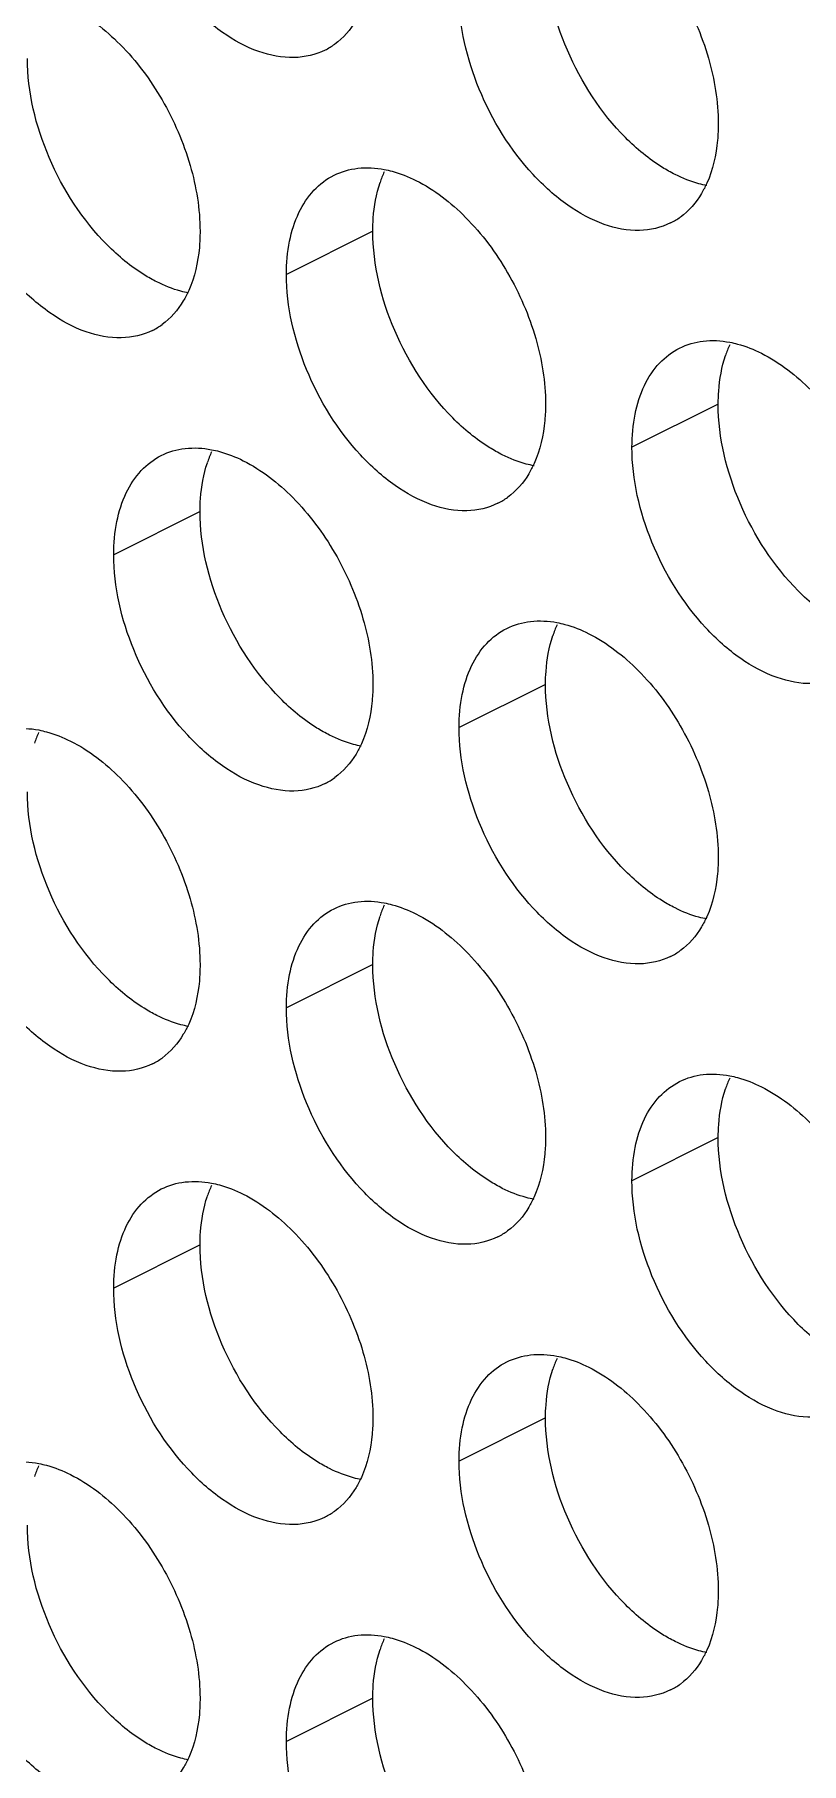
# Model space of a CAD drawing. Header units: millimetres. Extents: x 0 to 2524, y 0 to 1785.
# Drawn here: x 1825 to 1830.02, y 870.06 to 881.37 of the extents above; entities that cross this region are included whole.
import ezdxf

# ---------------------------------------------------------------- set-up
doc = ezdxf.new("R2010")
doc.units = ezdxf.units.MM
doc.header["$LTSCALE"] = 0.1
doc.layers.add('标注', color=251, linetype='Continuous', lineweight=9)

msp = doc.modelspace()

# ---------------------------------------------------------------- linework, layer by layer
at = {"layer": '标注'}
for p, q in [((1827.216, 880.083), (1826.65, 879.8)), ((1829.478, 878.952), (1828.913, 878.669)), ((1826.084, 878.249), (1825.519, 877.966)), ((1828.347, 877.117), (1827.781, 876.834)), ((1827.216, 875.283), (1826.65, 875)), ((1829.478, 874.152), (1828.913, 873.869)), ((1826.084, 873.449), (1825.519, 873.166)), ((1828.347, 872.317), (1827.781, 872.034)), ((1827.216, 870.483), (1826.65, 870.2))]:
    msp.add_line(p, q, dxfattribs=at)
for centre, radius, start, end in [((1826.701, 881.674), 0.453, 296.5256, 305.9034), ((1827.96, 880.172), 0.734, 155.8796, 161.7803), ((1828.964, 880.542), 0.453, 296.5256, 305.9034), ((1825.57, 879.839), 0.453, 296.5256, 305.9034), ((1830.223, 879.04), 0.734, 155.8796, 161.7803), ((1826.829, 878.338), 0.734, 155.8796, 161.7803), ((1827.833, 878.708), 0.453, 296.5256, 305.9034), ((1829.092, 877.206), 0.734, 155.8796, 161.7803), ((1825.697, 876.503), 0.734, 155.8796, 161.7803), ((1826.701, 876.874), 0.453, 296.5256, 305.9034), ((1827.96, 875.372), 0.734, 155.8796, 161.7803), ((1828.964, 875.742), 0.453, 296.5256, 305.9034), ((1825.57, 875.039), 0.453, 296.5256, 305.9034), ((1830.223, 874.24), 0.734, 155.8796, 161.7803), ((1826.829, 873.538), 0.734, 155.8796, 161.7803), ((1827.833, 873.908), 0.453, 296.5256, 305.9034), ((1829.092, 872.406), 0.734, 155.8796, 161.7803), ((1825.697, 871.703), 0.734, 155.8796, 161.7803), ((1826.701, 872.074), 0.453, 296.5256, 305.9034), ((1827.96, 870.572), 0.734, 155.8796, 161.7803), ((1828.964, 870.942), 0.453, 296.5256, 305.9034)]:
    msp.add_arc(centre, radius, start, end, dxfattribs=at)
for points, knots in [([(1826.904, 881.268), (1826.841, 881.237), (1826.691, 881.203), (1826.453, 881.251), (1826.215, 881.381), (1825.907, 881.659), (1825.621, 882.122), (1825.519, 882.554), (1825.519, 882.766)], [0, 0, 0, 0, 0.090718, 0.191742, 0.308104, 0.439279, 0.725532, 1, 1, 1, 1]), ([(1828.63, 882.249), (1828.75, 882.189), (1828.981, 882.009), (1829.247, 881.651), (1829.428, 881.232), (1829.478, 880.931), (1829.478, 880.786)], [0, 0, 0, 0, 0.229676, 0.488215, 0.753207, 1, 1, 1, 1]), ([(1828.871, 880.695), (1828.709, 880.858), (1828.458, 881.245), (1828.347, 881.696), (1828.347, 881.917)], [0, 0, 0, 0, 0.508684, 1, 1, 1, 1]), ([(1829.166, 880.137), (1829.104, 880.106), (1828.954, 880.072), (1828.716, 880.119), (1828.478, 880.25), (1828.17, 880.528), (1827.884, 880.99), (1827.781, 881.423), (1827.781, 881.634)], [0, 0, 0, 0, 0.090718, 0.191742, 0.308104, 0.439279, 0.725532, 1, 1, 1, 1]), ([(1825.236, 881.546), (1825.356, 881.486), (1825.587, 881.306), (1825.853, 880.948), (1826.034, 880.529), (1826.084, 880.228), (1826.084, 880.083)], [0, 0, 0, 0, 0.229676, 0.488215, 0.753207, 1, 1, 1, 1]), ([(1827.141, 881.528), (1827.131, 881.505), (1827.087, 881.421), (1827.023, 881.347), (1826.967, 881.307)], [0, 0, 0, 0, 0.265525, 1, 1, 1, 1]), ([(1825.477, 879.992), (1825.315, 880.155), (1825.064, 880.542), (1824.953, 880.993), (1824.953, 881.214)], [0, 0, 0, 0, 0.508684, 1, 1, 1, 1]), ([(1825.772, 879.434), (1825.71, 879.403), (1825.56, 879.369), (1825.322, 879.416), (1825.084, 879.547), (1824.776, 879.825), (1824.49, 880.287), (1824.387, 880.72), (1824.387, 880.931)], [0, 0, 0, 0, 0.090718, 0.191742, 0.308104, 0.439279, 0.725532, 1, 1, 1, 1]), ([(1829.478, 880.786), (1829.478, 880.75), (1829.473, 880.618), (1829.443, 880.485), (1829.404, 880.397)], [0, 0, 0, 0, 0.268874, 1, 1, 1, 1]), ([(1829.196, 880.454), (1829.167, 880.468), (1829.049, 880.534), (1828.944, 880.622), (1828.871, 880.695)], [0, 0, 0, 0, 0.235002, 1, 1, 1, 1]), ([(1826.65, 879.8), (1826.65, 879.873), (1826.662, 880.012), (1826.721, 880.202), (1826.82, 880.354), (1826.913, 880.425), (1826.962, 880.449)], [0, 0, 0, 0, 0.289235, 0.54966, 0.782932, 1, 1, 1, 1]), ([(1826.962, 880.449), (1827.01, 880.473), (1827.12, 880.505), (1827.234, 880.498), (1827.291, 880.487)], [0, 0, 0, 0, 0.482538, 1, 1, 1, 1]), ([(1827.291, 880.487), (1827.308, 880.484), (1827.38, 880.467), (1827.448, 880.44), (1827.498, 880.415)], [0, 0, 0, 0, 0.238696, 1, 1, 1, 1]), ([(1829.403, 880.382), (1829.386, 880.385), (1829.314, 880.401), (1829.246, 880.429), (1829.196, 880.454)], [0, 0, 0, 0, 0.238696, 1, 1, 1, 1]), ([(1827.216, 880.083), (1827.216, 880.111), (1827.219, 880.219), (1827.238, 880.326), (1827.263, 880.401)], [0, 0, 0, 0, 0.264225, 1, 1, 1, 1]), ([(1827.498, 880.415), (1827.619, 880.355), (1827.85, 880.174), (1828.116, 879.816), (1828.297, 879.398), (1828.347, 879.096), (1828.347, 878.952)], [0, 0, 0, 0, 0.229676, 0.488215, 0.753207, 1, 1, 1, 1]), ([(1829.404, 880.397), (1829.393, 880.374), (1829.35, 880.29), (1829.286, 880.216), (1829.23, 880.175)], [0, 0, 0, 0, 0.265525, 1, 1, 1, 1]), ([(1825.801, 879.751), (1825.773, 879.765), (1825.655, 879.831), (1825.55, 879.919), (1825.477, 879.992)], [0, 0, 0, 0, 0.235002, 1, 1, 1, 1]), ([(1826.084, 880.083), (1826.084, 880.047), (1826.079, 879.915), (1826.049, 879.782), (1826.01, 879.694)], [0, 0, 0, 0, 0.268874, 1, 1, 1, 1]), ([(1827.739, 878.861), (1827.578, 879.024), (1827.327, 879.411), (1827.216, 879.861), (1827.216, 880.083)], [0, 0, 0, 0, 0.508684, 1, 1, 1, 1]), ([(1828.035, 878.303), (1827.972, 878.271), (1827.823, 878.237), (1827.585, 878.285), (1827.346, 878.416), (1827.039, 878.693), (1826.753, 879.156), (1826.65, 879.588), (1826.65, 879.8)], [0, 0, 0, 0, 0.090718, 0.191742, 0.308104, 0.439279, 0.725532, 1, 1, 1, 1]), ([(1826.009, 879.679), (1825.992, 879.682), (1825.92, 879.698), (1825.851, 879.726), (1825.801, 879.751)], [0, 0, 0, 0, 0.238696, 1, 1, 1, 1]), ([(1826.01, 879.694), (1825.999, 879.671), (1825.956, 879.587), (1825.892, 879.513), (1825.836, 879.472)], [0, 0, 0, 0, 0.265525, 1, 1, 1, 1]), ([(1828.913, 878.669), (1828.913, 878.742), (1828.925, 878.88), (1828.984, 879.071), (1829.083, 879.223), (1829.176, 879.293), (1829.225, 879.318)], [0, 0, 0, 0, 0.289235, 0.54966, 0.782932, 1, 1, 1, 1]), ([(1829.225, 879.318), (1829.273, 879.342), (1829.383, 879.374), (1829.497, 879.367), (1829.554, 879.356)], [0, 0, 0, 0, 0.482538, 1, 1, 1, 1]), ([(1829.554, 879.356), (1829.571, 879.353), (1829.642, 879.336), (1829.711, 879.309), (1829.761, 879.284)], [0, 0, 0, 0, 0.238696, 1, 1, 1, 1]), ([(1829.478, 878.952), (1829.478, 878.98), (1829.482, 879.087), (1829.501, 879.195), (1829.526, 879.27)], [0, 0, 0, 0, 0.264225, 1, 1, 1, 1]), ([(1829.761, 879.284), (1829.882, 879.223), (1830.112, 879.043), (1830.379, 878.685), (1830.56, 878.266), (1830.61, 877.965), (1830.61, 877.82)], [0, 0, 0, 0, 0.229676, 0.488215, 0.753207, 1, 1, 1, 1]), ([(1828.064, 878.619), (1828.036, 878.634), (1827.918, 878.7), (1827.812, 878.787), (1827.739, 878.861)], [0, 0, 0, 0, 0.235002, 1, 1, 1, 1]), ([(1828.347, 878.952), (1828.347, 878.916), (1828.341, 878.784), (1828.312, 878.651), (1828.272, 878.563)], [0, 0, 0, 0, 0.268874, 1, 1, 1, 1]), ([(1830.002, 877.729), (1829.841, 877.892), (1829.59, 878.279), (1829.478, 878.73), (1829.478, 878.952)], [0, 0, 0, 0, 0.508684, 1, 1, 1, 1]), ([(1825.83, 878.615), (1825.879, 878.639), (1825.989, 878.671), (1826.103, 878.664), (1826.159, 878.653)], [0, 0, 0, 0, 0.482538, 1, 1, 1, 1]), ([(1826.159, 878.653), (1826.177, 878.65), (1826.248, 878.633), (1826.317, 878.606), (1826.367, 878.581)], [0, 0, 0, 0, 0.238696, 1, 1, 1, 1]), ([(1830.298, 877.171), (1830.235, 877.14), (1830.085, 877.106), (1829.848, 877.154), (1829.609, 877.284), (1829.301, 877.562), (1829.015, 878.025), (1828.913, 878.457), (1828.913, 878.669)], [0, 0, 0, 0, 0.090718, 0.191742, 0.308104, 0.439279, 0.725532, 1, 1, 1, 1]), ([(1825.519, 877.966), (1825.519, 878.039), (1825.531, 878.178), (1825.59, 878.368), (1825.689, 878.52), (1825.782, 878.59), (1825.83, 878.615)], [0, 0, 0, 0, 0.289235, 0.54966, 0.782932, 1, 1, 1, 1]), ([(1826.084, 878.249), (1826.084, 878.277), (1826.088, 878.384), (1826.107, 878.492), (1826.132, 878.567)], [0, 0, 0, 0, 0.264225, 1, 1, 1, 1]), ([(1826.367, 878.581), (1826.488, 878.52), (1826.718, 878.34), (1826.984, 877.982), (1827.166, 877.563), (1827.216, 877.262), (1827.216, 877.117)], [0, 0, 0, 0, 0.229676, 0.488215, 0.753207, 1, 1, 1, 1]), ([(1828.272, 878.547), (1828.255, 878.551), (1828.183, 878.567), (1828.114, 878.594), (1828.064, 878.619)], [0, 0, 0, 0, 0.238696, 1, 1, 1, 1]), ([(1828.272, 878.563), (1828.262, 878.54), (1828.219, 878.456), (1828.155, 878.382), (1828.098, 878.341)], [0, 0, 0, 0, 0.265525, 1, 1, 1, 1]), ([(1826.608, 877.027), (1826.447, 877.189), (1826.196, 877.576), (1826.084, 878.027), (1826.084, 878.249)], [0, 0, 0, 0, 0.508684, 1, 1, 1, 1]), ([(1826.904, 876.468), (1826.841, 876.437), (1826.691, 876.403), (1826.453, 876.451), (1826.215, 876.581), (1825.907, 876.859), (1825.621, 877.322), (1825.519, 877.754), (1825.519, 877.966)], [0, 0, 0, 0, 0.090718, 0.191742, 0.308104, 0.439279, 0.725532, 1, 1, 1, 1]), ([(1830.327, 877.488), (1830.298, 877.502), (1830.181, 877.569), (1830.075, 877.656), (1830.002, 877.729)], [0, 0, 0, 0, 0.235002, 1, 1, 1, 1]), ([(1828.093, 877.483), (1828.142, 877.507), (1828.252, 877.539), (1828.365, 877.532), (1828.422, 877.522)], [0, 0, 0, 0, 0.482538, 1, 1, 1, 1]), ([(1828.422, 877.522), (1828.439, 877.518), (1828.511, 877.502), (1828.58, 877.474), (1828.63, 877.449)], [0, 0, 0, 0, 0.238696, 1, 1, 1, 1]), ([(1827.781, 876.834), (1827.781, 876.907), (1827.793, 877.046), (1827.852, 877.236), (1827.952, 877.389), (1828.044, 877.459), (1828.093, 877.483)], [0, 0, 0, 0, 0.289235, 0.54966, 0.782932, 1, 1, 1, 1]), ([(1828.347, 877.117), (1828.347, 877.146), (1828.351, 877.253), (1828.37, 877.36), (1828.394, 877.436)], [0, 0, 0, 0, 0.264225, 1, 1, 1, 1]), ([(1828.63, 877.449), (1828.75, 877.389), (1828.981, 877.209), (1829.247, 876.851), (1829.428, 876.432), (1829.478, 876.131), (1829.478, 875.986)], [0, 0, 0, 0, 0.229676, 0.488215, 0.753207, 1, 1, 1, 1]), ([(1827.216, 877.117), (1827.216, 877.082), (1827.21, 876.949), (1827.181, 876.817), (1827.141, 876.728)], [0, 0, 0, 0, 0.268874, 1, 1, 1, 1]), ([(1828.871, 875.895), (1828.709, 876.058), (1828.458, 876.445), (1828.347, 876.896), (1828.347, 877.117)], [0, 0, 0, 0, 0.508684, 1, 1, 1, 1]), ([(1826.933, 876.785), (1826.904, 876.799), (1826.786, 876.866), (1826.681, 876.953), (1826.608, 877.027)], [0, 0, 0, 0, 0.235002, 1, 1, 1, 1]), ([(1824.699, 876.78), (1824.747, 876.805), (1824.858, 876.836), (1824.971, 876.829), (1825.028, 876.819)], [0, 0, 0, 0, 0.482538, 1, 1, 1, 1]), ([(1825.028, 876.819), (1825.045, 876.815), (1825.117, 876.799), (1825.186, 876.771), (1825.236, 876.746)], [0, 0, 0, 0, 0.238696, 1, 1, 1, 1]), ([(1829.166, 875.337), (1829.104, 875.306), (1828.954, 875.272), (1828.716, 875.319), (1828.478, 875.45), (1828.17, 875.728), (1827.884, 876.19), (1827.781, 876.623), (1827.781, 876.834)], [0, 0, 0, 0, 0.090718, 0.191742, 0.308104, 0.439279, 0.725532, 1, 1, 1, 1]), ([(1825.236, 876.746), (1825.356, 876.686), (1825.587, 876.506), (1825.853, 876.148), (1826.034, 875.729), (1826.084, 875.428), (1826.084, 875.283)], [0, 0, 0, 0, 0.229676, 0.488215, 0.753207, 1, 1, 1, 1]), ([(1827.14, 876.713), (1827.123, 876.716), (1827.052, 876.733), (1826.983, 876.76), (1826.933, 876.785)], [0, 0, 0, 0, 0.238696, 1, 1, 1, 1]), ([(1827.141, 876.728), (1827.131, 876.705), (1827.087, 876.621), (1827.023, 876.547), (1826.967, 876.507)], [0, 0, 0, 0, 0.265525, 1, 1, 1, 1]), ([(1825.477, 875.192), (1825.315, 875.355), (1825.064, 875.742), (1824.953, 876.193), (1824.953, 876.414)], [0, 0, 0, 0, 0.508684, 1, 1, 1, 1]), ([(1825.772, 874.634), (1825.71, 874.603), (1825.56, 874.569), (1825.322, 874.616), (1825.084, 874.747), (1824.776, 875.025), (1824.49, 875.487), (1824.387, 875.92), (1824.387, 876.131)], [0, 0, 0, 0, 0.090718, 0.191742, 0.308104, 0.439279, 0.725532, 1, 1, 1, 1]), ([(1829.478, 875.986), (1829.478, 875.95), (1829.473, 875.818), (1829.443, 875.685), (1829.404, 875.597)], [0, 0, 0, 0, 0.268874, 1, 1, 1, 1]), ([(1829.196, 875.654), (1829.167, 875.668), (1829.049, 875.734), (1828.944, 875.822), (1828.871, 875.895)], [0, 0, 0, 0, 0.235002, 1, 1, 1, 1]), ([(1826.962, 875.649), (1827.01, 875.673), (1827.12, 875.705), (1827.234, 875.698), (1827.291, 875.687)], [0, 0, 0, 0, 0.482538, 1, 1, 1, 1]), ([(1827.291, 875.687), (1827.308, 875.684), (1827.38, 875.667), (1827.448, 875.64), (1827.498, 875.615)], [0, 0, 0, 0, 0.238696, 1, 1, 1, 1]), ([(1826.65, 875), (1826.65, 875.073), (1826.662, 875.212), (1826.721, 875.402), (1826.82, 875.554), (1826.913, 875.625), (1826.962, 875.649)], [0, 0, 0, 0, 0.289235, 0.54966, 0.782932, 1, 1, 1, 1]), ([(1827.216, 875.283), (1827.216, 875.311), (1827.219, 875.419), (1827.238, 875.526), (1827.263, 875.601)], [0, 0, 0, 0, 0.264225, 1, 1, 1, 1]), ([(1827.498, 875.615), (1827.619, 875.555), (1827.85, 875.374), (1828.116, 875.016), (1828.297, 874.598), (1828.347, 874.296), (1828.347, 874.152)], [0, 0, 0, 0, 0.229676, 0.488215, 0.753207, 1, 1, 1, 1]), ([(1829.403, 875.582), (1829.386, 875.585), (1829.314, 875.601), (1829.246, 875.629), (1829.196, 875.654)], [0, 0, 0, 0, 0.238696, 1, 1, 1, 1]), ([(1829.404, 875.597), (1829.393, 875.574), (1829.35, 875.49), (1829.286, 875.416), (1829.23, 875.375)], [0, 0, 0, 0, 0.265525, 1, 1, 1, 1]), ([(1826.084, 875.283), (1826.084, 875.247), (1826.079, 875.115), (1826.049, 874.982), (1826.01, 874.894)], [0, 0, 0, 0, 0.268874, 1, 1, 1, 1]), ([(1827.739, 874.061), (1827.578, 874.224), (1827.327, 874.611), (1827.216, 875.061), (1827.216, 875.283)], [0, 0, 0, 0, 0.508684, 1, 1, 1, 1]), ([(1825.801, 874.951), (1825.773, 874.965), (1825.655, 875.031), (1825.55, 875.119), (1825.477, 875.192)], [0, 0, 0, 0, 0.235002, 1, 1, 1, 1]), ([(1826.009, 874.879), (1825.992, 874.882), (1825.92, 874.898), (1825.851, 874.926), (1825.801, 874.951)], [0, 0, 0, 0, 0.238696, 1, 1, 1, 1]), ([(1826.01, 874.894), (1825.999, 874.871), (1825.956, 874.787), (1825.892, 874.713), (1825.836, 874.672)], [0, 0, 0, 0, 0.265525, 1, 1, 1, 1]), ([(1828.035, 873.503), (1827.972, 873.471), (1827.823, 873.437), (1827.585, 873.485), (1827.346, 873.616), (1827.039, 873.893), (1826.753, 874.356), (1826.65, 874.788), (1826.65, 875)], [0, 0, 0, 0, 0.090718, 0.191742, 0.308104, 0.439279, 0.725532, 1, 1, 1, 1]), ([(1829.225, 874.518), (1829.273, 874.542), (1829.383, 874.574), (1829.497, 874.567), (1829.554, 874.556)], [0, 0, 0, 0, 0.482538, 1, 1, 1, 1]), ([(1829.554, 874.556), (1829.571, 874.553), (1829.642, 874.536), (1829.711, 874.509), (1829.761, 874.484)], [0, 0, 0, 0, 0.238696, 1, 1, 1, 1]), ([(1828.913, 873.869), (1828.913, 873.942), (1828.925, 874.08), (1828.984, 874.271), (1829.083, 874.423), (1829.176, 874.493), (1829.225, 874.518)], [0, 0, 0, 0, 0.289235, 0.54966, 0.782932, 1, 1, 1, 1]), ([(1829.478, 874.152), (1829.478, 874.18), (1829.482, 874.287), (1829.501, 874.395), (1829.526, 874.47)], [0, 0, 0, 0, 0.264225, 1, 1, 1, 1]), ([(1829.761, 874.484), (1829.882, 874.423), (1830.112, 874.243), (1830.379, 873.885), (1830.56, 873.466), (1830.61, 873.165), (1830.61, 873.02)], [0, 0, 0, 0, 0.229676, 0.488215, 0.753207, 1, 1, 1, 1]), ([(1828.347, 874.152), (1828.347, 874.116), (1828.341, 873.984), (1828.312, 873.851), (1828.272, 873.763)], [0, 0, 0, 0, 0.268874, 1, 1, 1, 1]), ([(1830.002, 872.929), (1829.841, 873.092), (1829.59, 873.479), (1829.478, 873.93), (1829.478, 874.152)], [0, 0, 0, 0, 0.508684, 1, 1, 1, 1]), ([(1828.064, 873.819), (1828.036, 873.834), (1827.918, 873.9), (1827.812, 873.987), (1827.739, 874.061)], [0, 0, 0, 0, 0.235002, 1, 1, 1, 1]), ([(1825.519, 873.166), (1825.519, 873.239), (1825.531, 873.378), (1825.59, 873.568), (1825.689, 873.72), (1825.782, 873.79), (1825.83, 873.815)], [0, 0, 0, 0, 0.289235, 0.54966, 0.782932, 1, 1, 1, 1]), ([(1825.83, 873.815), (1825.879, 873.839), (1825.989, 873.871), (1826.103, 873.864), (1826.159, 873.853)], [0, 0, 0, 0, 0.482538, 1, 1, 1, 1]), ([(1826.084, 873.449), (1826.084, 873.477), (1826.088, 873.584), (1826.107, 873.692), (1826.132, 873.767)], [0, 0, 0, 0, 0.264225, 1, 1, 1, 1]), ([(1826.159, 873.853), (1826.177, 873.85), (1826.248, 873.833), (1826.317, 873.806), (1826.367, 873.781)], [0, 0, 0, 0, 0.238696, 1, 1, 1, 1]), ([(1826.367, 873.781), (1826.488, 873.72), (1826.718, 873.54), (1826.984, 873.182), (1827.166, 872.763), (1827.216, 872.462), (1827.216, 872.317)], [0, 0, 0, 0, 0.229676, 0.488215, 0.753207, 1, 1, 1, 1]), ([(1828.272, 873.747), (1828.255, 873.751), (1828.183, 873.767), (1828.114, 873.794), (1828.064, 873.819)], [0, 0, 0, 0, 0.238696, 1, 1, 1, 1]), ([(1828.272, 873.763), (1828.262, 873.74), (1828.219, 873.656), (1828.155, 873.582), (1828.098, 873.541)], [0, 0, 0, 0, 0.265525, 1, 1, 1, 1]), ([(1830.298, 872.371), (1830.235, 872.34), (1830.085, 872.306), (1829.848, 872.354), (1829.609, 872.484), (1829.301, 872.762), (1829.015, 873.225), (1828.913, 873.657), (1828.913, 873.869)], [0, 0, 0, 0, 0.090718, 0.191742, 0.308104, 0.439279, 0.725532, 1, 1, 1, 1]), ([(1826.608, 872.227), (1826.447, 872.389), (1826.196, 872.776), (1826.084, 873.227), (1826.084, 873.449)], [0, 0, 0, 0, 0.508684, 1, 1, 1, 1]), ([(1826.904, 871.668), (1826.841, 871.637), (1826.691, 871.603), (1826.453, 871.651), (1826.215, 871.781), (1825.907, 872.059), (1825.621, 872.522), (1825.519, 872.954), (1825.519, 873.166)], [0, 0, 0, 0, 0.090718, 0.191742, 0.308104, 0.439279, 0.725532, 1, 1, 1, 1]), ([(1830.327, 872.688), (1830.298, 872.702), (1830.181, 872.769), (1830.075, 872.856), (1830.002, 872.929)], [0, 0, 0, 0, 0.235002, 1, 1, 1, 1]), ([(1827.781, 872.034), (1827.781, 872.107), (1827.793, 872.246), (1827.852, 872.436), (1827.952, 872.589), (1828.044, 872.659), (1828.093, 872.683)], [0, 0, 0, 0, 0.289235, 0.54966, 0.782932, 1, 1, 1, 1]), ([(1828.093, 872.683), (1828.142, 872.707), (1828.252, 872.739), (1828.365, 872.732), (1828.422, 872.722)], [0, 0, 0, 0, 0.482538, 1, 1, 1, 1]), ([(1828.347, 872.317), (1828.347, 872.346), (1828.351, 872.453), (1828.37, 872.56), (1828.394, 872.636)], [0, 0, 0, 0, 0.264225, 1, 1, 1, 1]), ([(1828.422, 872.722), (1828.439, 872.718), (1828.511, 872.702), (1828.58, 872.674), (1828.63, 872.649)], [0, 0, 0, 0, 0.238696, 1, 1, 1, 1]), ([(1828.63, 872.649), (1828.75, 872.589), (1828.981, 872.409), (1829.247, 872.051), (1829.428, 871.632), (1829.478, 871.331), (1829.478, 871.186)], [0, 0, 0, 0, 0.229676, 0.488215, 0.753207, 1, 1, 1, 1]), ([(1827.216, 872.317), (1827.216, 872.282), (1827.21, 872.149), (1827.181, 872.017), (1827.141, 871.928)], [0, 0, 0, 0, 0.268874, 1, 1, 1, 1]), ([(1828.871, 871.095), (1828.709, 871.258), (1828.458, 871.645), (1828.347, 872.096), (1828.347, 872.317)], [0, 0, 0, 0, 0.508684, 1, 1, 1, 1]), ([(1826.933, 871.985), (1826.904, 871.999), (1826.786, 872.066), (1826.681, 872.153), (1826.608, 872.227)], [0, 0, 0, 0, 0.235002, 1, 1, 1, 1]), ([(1824.699, 871.98), (1824.747, 872.005), (1824.858, 872.036), (1824.971, 872.029), (1825.028, 872.019)], [0, 0, 0, 0, 0.482538, 1, 1, 1, 1]), ([(1825.028, 872.019), (1825.045, 872.015), (1825.117, 871.999), (1825.186, 871.971), (1825.236, 871.946)], [0, 0, 0, 0, 0.238696, 1, 1, 1, 1]), ([(1827.14, 871.913), (1827.123, 871.916), (1827.052, 871.933), (1826.983, 871.96), (1826.933, 871.985)], [0, 0, 0, 0, 0.238696, 1, 1, 1, 1]), ([(1829.166, 870.537), (1829.104, 870.506), (1828.954, 870.472), (1828.716, 870.519), (1828.478, 870.65), (1828.17, 870.928), (1827.884, 871.39), (1827.781, 871.823), (1827.781, 872.034)], [0, 0, 0, 0, 0.090718, 0.191742, 0.308104, 0.439279, 0.725532, 1, 1, 1, 1]), ([(1825.236, 871.946), (1825.356, 871.886), (1825.587, 871.706), (1825.853, 871.348), (1826.034, 870.929), (1826.084, 870.628), (1826.084, 870.483)], [0, 0, 0, 0, 0.229676, 0.488215, 0.753207, 1, 1, 1, 1]), ([(1827.141, 871.928), (1827.131, 871.905), (1827.087, 871.821), (1827.023, 871.747), (1826.967, 871.707)], [0, 0, 0, 0, 0.265525, 1, 1, 1, 1]), ([(1825.477, 870.392), (1825.315, 870.555), (1825.064, 870.942), (1824.953, 871.393), (1824.953, 871.614)], [0, 0, 0, 0, 0.508684, 1, 1, 1, 1]), ([(1825.772, 869.834), (1825.71, 869.803), (1825.56, 869.769), (1825.322, 869.816), (1825.084, 869.947), (1824.776, 870.225), (1824.49, 870.687), (1824.387, 871.12), (1824.387, 871.331)], [0, 0, 0, 0, 0.090718, 0.191742, 0.308104, 0.439279, 0.725532, 1, 1, 1, 1]), ([(1829.478, 871.186), (1829.478, 871.15), (1829.473, 871.018), (1829.443, 870.885), (1829.404, 870.797)], [0, 0, 0, 0, 0.268874, 1, 1, 1, 1]), ([(1829.196, 870.854), (1829.167, 870.868), (1829.049, 870.934), (1828.944, 871.022), (1828.871, 871.095)], [0, 0, 0, 0, 0.235002, 1, 1, 1, 1]), ([(1826.65, 870.2), (1826.65, 870.273), (1826.662, 870.412), (1826.721, 870.602), (1826.82, 870.754), (1826.913, 870.825), (1826.962, 870.849)], [0, 0, 0, 0, 0.289235, 0.54966, 0.782932, 1, 1, 1, 1]), ([(1826.962, 870.849), (1827.01, 870.873), (1827.12, 870.905), (1827.234, 870.898), (1827.291, 870.887)], [0, 0, 0, 0, 0.482538, 1, 1, 1, 1]), ([(1827.291, 870.887), (1827.308, 870.884), (1827.38, 870.867), (1827.448, 870.84), (1827.498, 870.815)], [0, 0, 0, 0, 0.238696, 1, 1, 1, 1]), ([(1829.403, 870.782), (1829.386, 870.785), (1829.314, 870.801), (1829.246, 870.829), (1829.196, 870.854)], [0, 0, 0, 0, 0.238696, 1, 1, 1, 1]), ([(1827.216, 870.483), (1827.216, 870.511), (1827.219, 870.619), (1827.238, 870.726), (1827.263, 870.801)], [0, 0, 0, 0, 0.264225, 1, 1, 1, 1]), ([(1827.498, 870.815), (1827.619, 870.755), (1827.85, 870.574), (1828.116, 870.216), (1828.297, 869.798), (1828.347, 869.496), (1828.347, 869.352)], [0, 0, 0, 0, 0.229676, 0.488215, 0.753207, 1, 1, 1, 1]), ([(1829.404, 870.797), (1829.393, 870.774), (1829.35, 870.69), (1829.286, 870.616), (1829.23, 870.575)], [0, 0, 0, 0, 0.265525, 1, 1, 1, 1]), ([(1826.084, 870.483), (1826.084, 870.447), (1826.079, 870.315), (1826.049, 870.182), (1826.01, 870.094)], [0, 0, 0, 0, 0.268874, 1, 1, 1, 1]), ([(1827.739, 869.261), (1827.578, 869.424), (1827.327, 869.811), (1827.216, 870.261), (1827.216, 870.483)], [0, 0, 0, 0, 0.508684, 1, 1, 1, 1]), ([(1825.801, 870.151), (1825.773, 870.165), (1825.655, 870.231), (1825.55, 870.319), (1825.477, 870.392)], [0, 0, 0, 0, 0.235002, 1, 1, 1, 1]), ([(1826.009, 870.079), (1825.992, 870.082), (1825.92, 870.098), (1825.851, 870.126), (1825.801, 870.151)], [0, 0, 0, 0, 0.238696, 1, 1, 1, 1]), ([(1828.035, 868.703), (1827.972, 868.671), (1827.823, 868.637), (1827.585, 868.685), (1827.346, 868.816), (1827.039, 869.093), (1826.753, 869.556), (1826.65, 869.988), (1826.65, 870.2)], [0, 0, 0, 0, 0.090718, 0.191742, 0.308104, 0.439279, 0.725532, 1, 1, 1, 1]), ([(1826.01, 870.094), (1825.999, 870.071), (1825.956, 869.987), (1825.892, 869.913), (1825.836, 869.872)], [0, 0, 0, 0, 0.265525, 1, 1, 1, 1])]:
    msp.add_open_spline(points, degree=3, knots=knots, dxfattribs=at)

doc.saveas('drawing.dxf')
